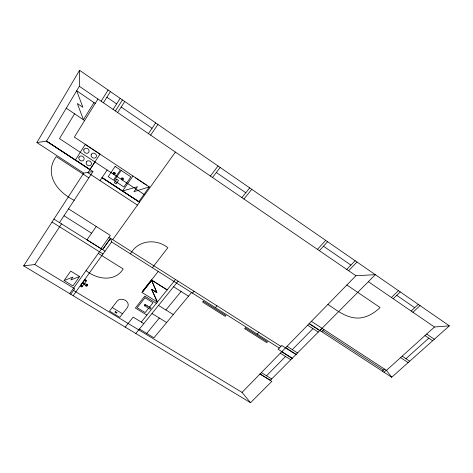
<?xml version="1.0" encoding="UTF-8"?>
<svg xmlns="http://www.w3.org/2000/svg" width="473" height="473" viewBox="0 0 473 473"><rect width="100%" height="100%" fill="white"/><g stroke="black" fill="none" stroke-linecap="round" stroke-linejoin="round"><path stroke-width="0.71" d="M79.576 70.294L36.888 142.55L46.531 141.143L79.346 86.299L79.576 70.294L449.35 325.838L391.709 377.253L309.247 323.55M74.574 113.798L59.492 138.601L144.04 194.368M83.396 119.734L94.003 102.588M97.946 99.04L74.373 137.093L149.338 186.882L138.808 201.693L102.062 177.606M101.127 101.216L108.116 90.012M103.427 102.789L110.428 91.614M75.426 159.963L85.258 144.436L99.957 154.198L89.982 169.505L46.531 141.143L89.935 169.677M113.106 109.417L120.172 98.343M115.382 110.978L122.466 99.927M117.659 112.539L124.754 101.512M259.979 374.019L271.839 381.344L250.548 402.706L23.65 265.85L83.733 173.124L92.956 171.575L59.521 222.606M94.937 161.985L87.937 172.734L137.436 205.105M23.65 265.85L34.783 264.555L61.543 223.877M100.034 180.645L107.123 170.014M148.421 133.605L155.712 122.909M150.639 135.124L157.941 124.446M96.256 226.461L87.002 239.841L100.968 248.603L110.333 235.418L68.561 208.871M132.96 176.003L122.578 190.986L137.466 186.734L133.977 191.683L149.338 186.882M64.121 280.566L70.713 271.1L79.612 276.545L72.96 285.929L64.121 280.566L72.919 277.036L70.897 279.91L79.612 276.545M69.691 293.621L101.464 248.94M70.749 294.259L74.687 288.743L34.783 264.555M102.558 249.626L110.599 238.345L280.921 346.366M112.704 239.681L175.382 152.07M73.126 295.696L111.616 241.945L110.599 238.345M84.023 284.013L81.864 287.016L80.239 286.029L84.957 279.448L86.583 280.442L84.425 283.451M84.525 284.32L84.927 283.759M130.471 253.883C137.773 240.077 156.25 238.256 167.856 247.71L152.371 267.742M210.384 176.045L218.047 165.982M112.231 307.521L109.499 311.098L119.775 317.324L126.522 308.662C132.736 301.999 120.13 295.069 116.204 302.365L112.231 307.521L122.531 313.782M212.489 177.487L220.164 167.448M151.466 280.093L141.859 292.391L157.379 302.022L151.591 289.375L156.835 292.651L151.466 280.093L167.117 289.919M158.189 271.49L151.549 279.986L167.2 289.819M142.444 291.942L151.189 280.749M125.209 327.109L133.138 317.105L143.822 323.609M141.285 322.066L175.513 279.513M241.874 197.613L249.714 187.87M243.932 199.021L251.784 189.301M135.822 333.506L178.12 281.169M146.725 333.424L159.342 318.022M165.922 309.998L181.076 291.498M191.547 292.545L153.962 337.805L139.452 329.019M192.446 293.112L194.007 291.244M215.375 307.627L216.959 305.8M317.442 249.366L325.678 240.367M319.37 250.684L327.618 241.709M257.217 334.115L258.849 332.365M346.75 269.439L355.134 260.724M348.636 270.727L357.026 262.03M73.504 290.398L242.04 392.401L355.933 275.724L375.326 274.677L270.272 380.375M266.541 375.781L285.55 356.476M292.302 349.63L312.966 328.646M319.943 330.509L322.101 328.333M321.741 331.685L323.904 329.51M391.408 297.493L398.461 290.664M393.229 298.741L400.282 291.924M411.149 311.039L418.274 304.358M412.935 312.263L420.065 305.593M382.273 371.11L384.514 369.082M383.981 372.221L386.222 370.199M311.4 321.344L386.471 370.359L434.451 327.02L449.35 325.838M405.946 358.694L428.828 338.154M113.804 174.419L114.513 174.513L115.335 173.922L115.359 173.26L114.643 172.409L113.313 172.586L113.082 173.567L113.443 174.182M121.928 179.781L122.637 179.876L123.465 179.291L123.14 178.019L121.455 177.966L121.218 178.936L121.573 179.545M80.747 285.325L82.367 286.313L80.729 285.349M82.799 282.458L85.093 283.853L87.192 284.32L87.428 285.591L87.014 286.064L85.968 286.017L84.685 284.415L82.397 283.02M146.861 315.077L135.379 308.035L144.75 296.128L156.327 303.305M84.478 280.117L86.104 281.11M86.062 270.597C96.705 279.366 114.856 282.446 123.187 268.96L98.295 253.398M151.993 313.498L166.667 322.527M261.38 372.588L271.679 378.962M260.061 373.942L270.355 380.292M158.532 305.416L173.284 314.557M52.03 222.056L102.996 253.977M101.033 248.508L102.611 249.502L110.516 238.404L108.926 237.399M53.946 219.105L105.012 251.163M292.279 358.238L278.1 349.275L281.784 345.473L295.992 354.496M281.701 351.77L292.143 358.368M64.032 215.783L91.596 233.189M280.323 353.177L290.759 359.764M173.591 286.774L188.52 296.193M111.616 241.945L279.265 348.075M287.052 346.289L297.529 352.953M285.657 347.72L296.128 354.366M74.143 200.286C57.659 192.257 43.392 174.33 56.234 156.575L88.847 177.848M309.106 323.692L319.73 330.615M307.645 325.188L318.264 332.093M138.796 201.634L102.038 177.641L139.511 202.208M36.888 142.55L83.733 173.124M322.823 330.597L383.396 370.099M46.531 141.143L92.956 171.575M400.59 357.606L408.128 362.602M327.931 304.411C337.474 310.873 347.75 319.08 360.042 317.962C367.752 317.081 374.628 312.854 380.103 307.527L346.88 284.994M135.633 177.931L146.494 185.144M402.162 356.181L409.713 361.189M66.267 108.199L84.626 120.562M425.002 335.552L432.641 340.743M95.233 103.421L76.691 90.775L82.876 107.3L77.341 103.546L83.484 119.793M426.652 334.062L434.297 339.265M79.346 86.299L355.933 275.724M368.361 281.683L434.451 327.02M396.741 295.347L414.697 307.71M106.91 97.225L116.624 103.906M121.189 107.052L152.052 128.278M216.315 172.491L245.777 192.759M323.479 246.214L350.925 265.099M242.04 392.401L250.548 402.706M386.471 370.359L391.709 377.253M157.332 301.845L151.585 289.216L156.9 292.539L151.443 279.921M113.579 173.118L113.981 173.987L114.856 173.703L114.46 172.84L113.579 173.118M121.721 178.492L122.111 179.356L122.992 179.078L122.602 178.215L121.721 178.492M144.821 305.174L145.164 305.877L145.962 305.664L145.625 304.961L144.821 305.174M144.389 304.99L144.992 306.226L146.388 305.854L145.796 304.618L144.389 304.99M81.634 285.42C81.214 286.141 82.349 285.556 81.634 285.42M87.239 284.705C85.991 287.868 85.436 284.273 87.239 284.705M85.306 280.625L84.915 280.838L85.306 280.625M78.997 157.125C77.673 160.016 82.379 162.653 83.975 159.827C85.317 156.93 80.593 154.281 78.997 157.125M83.91 149.391C82.55 152.306 87.298 154.99 88.912 152.123C90.29 149.196 85.518 146.506 83.91 149.391M86.34 161.949C84.998 164.835 89.693 167.442 91.295 164.639C92.649 161.748 87.937 159.135 86.34 161.949M91.283 154.269C89.917 157.184 94.647 159.833 96.261 156.989C97.651 154.074 92.897 151.413 91.283 154.269M115.105 166.437L108.211 176.701L113.455 180.148L120.384 169.937L115.105 166.437M121.189 170.44L114.259 180.639L123.908 186.983L130.903 176.878L121.189 170.44M116.754 179.202L114.365 182.702L116.092 183.837L118.481 180.337L116.754 179.202M115.43 311.648L114.969 312.245L116.6 313.238L117.068 312.635L115.43 311.648M150.562 281.003L142.645 291.137L143.088 291.409L151.005 281.287L150.562 281.003M144.986 297.771L137.17 307.681L145.17 312.588L153.039 302.755L144.986 297.771M147.511 305.806L146.547 307.018L150.136 309.23L151.106 308.024L147.511 305.806M203.266 301.224L202.568 302.04L225.26 316.384L225.97 315.586L203.266 301.224M245.327 327.83L244.612 328.611L266.825 342.653L267.552 341.89L245.327 327.83"/></g></svg>
